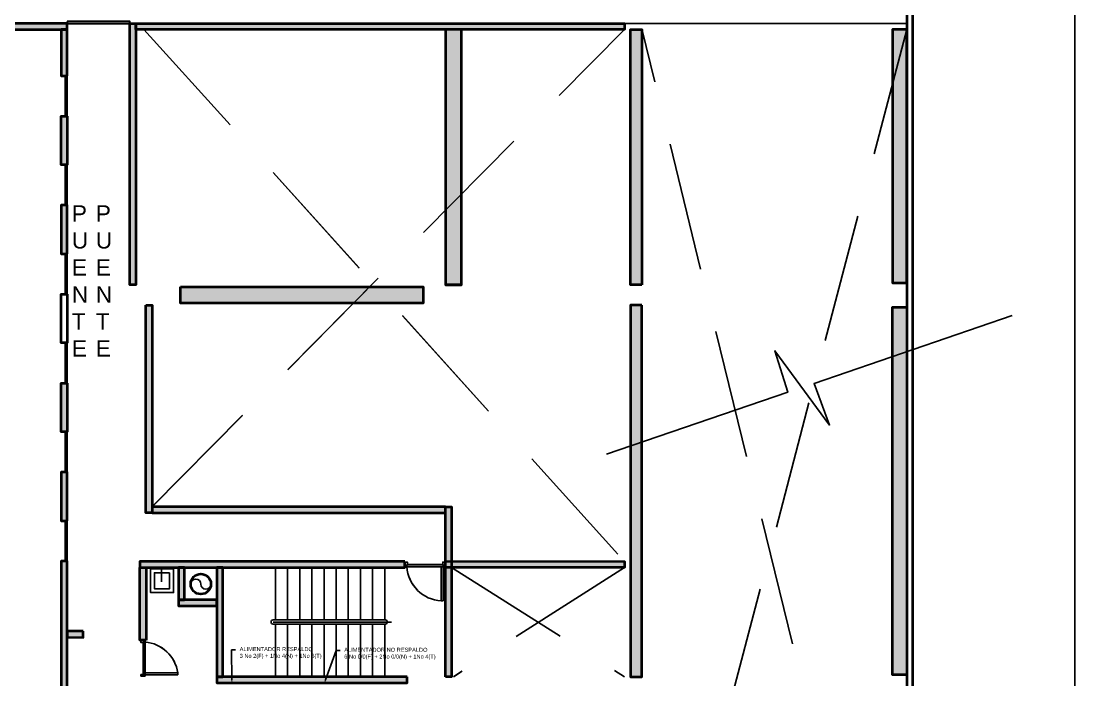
# Model space of a CAD drawing. Header units: millimetres. Extents: x -967 to 876, y -355 to 681.
# Drawn here: x 49.87 to 76.1, y -221.78 to -205.52 of the extents above; entities that cross this region are included whole.
import ezdxf
from ezdxf import colors
from ezdxf.entities.mleader import LeaderData, LeaderLine
from ezdxf.math import Vec2, Vec3

# ---------------------------------------------------------------- set-up
doc = ezdxf.new("R2010")
doc.units = ezdxf.units.MM
for name, pattern in [('CENTER2', [28.575, 19.05, -3.175, 3.175, -3.175]), ('HIDDEN', [9.525, 6.35, -3.175]), ('HIDDEN2', [4.7625, 3.175, -1.5875])]:
    doc.linetypes.add(name, pattern=pattern)
for name, color, linetype in [('1amobla', 253, 'Continuous'), ('A-columnas', 6, 'Continuous'), ('A-HATCH CONCRETO', 8, 'Continuous'), ('AMOBLAMIENTO', 8, 'Continuous'), ('AREA CIRCULACION', 8, 'Continuous'), ('AREA PARQUEO', 8, 'Continuous'), ('DIM', 8, 'Continuous'), ('F-2', 8, 'Continuous'), ('JCA_PROYECCIONES', 1, 'HIDDEN2'), ('LINEA-1', 8, 'Continuous'), ('MUEBLE', 8, 'Continuous')]:
    doc.layers.add(name, color=color, linetype=linetype)
doc.layers.add('DIM-25', color=8, linetype='Continuous', plot=False)
for name, color, linetype, lineweight in [('Estructura', 8, 'Continuous', 40), ('Muro', 9, 'Continuous', 40), ('TEXTOS', 8, 'Continuous', 20), ('Vidrio', 8, 'Continuous', 30)]:
    doc.layers.add(name, color=color, linetype=linetype, lineweight=lineweight)
doc.styles.get("Standard").update_dxf_attribs({"font": 'arial.ttf'})

# ---------------------------------------------------------------- blocks, each defined once
blk = doc.blocks.new('A$Cc39617f2')
at = {"layer": 'A-HATCH CONCRETO', "linetype": 'Continuous', "ltscale": 0.3, "transparency": 33554687}
h = blk.add_hatch(color=256, dxfattribs=at)
h.dxf.hatch_style = 1
h.paths.add_polyline_path([(195.01, 27.269), (192.819, 27.269), (192.819, 27.119), (195.01, 27.119)])
h.paths.add_polyline_path([(196.008, 27.269), (197.207, 27.269), (197.207, 27.119), (196.008, 27.119)])
h.paths.add_polyline_path([(199.87, 27.269), (198.204, 27.269), (198.204, 27.119), (199.87, 27.119)])
h.paths.add_polyline_path([(199.871, 25.979), (199.87, 27.119), (199.721, 27.119), (199.721, 25.979)])
h.paths.add_polyline_path([(199.871, 24.981), (199.87, 23.782), (199.72, 23.782), (199.721, 24.981)])
h.paths.add_polyline_path([(199.871, 21.586), (199.87, 22.785), (199.72, 22.785), (199.721, 21.586)])
h.paths.add_polyline_path([(199.871, 18.388), (199.87, 17.189), (199.72, 17.189), (199.721, 18.388)])
h.paths.add_polyline_path([(199.871, 14.988), (199.87, 16.191), (199.72, 16.191), (199.721, 14.988)])
h = blk.add_hatch(color=256, dxfattribs=at)
h.dxf.hatch_style = 1
h.paths.add_polyline_path([(201.42, 27.269), (201.571, 27.269), (201.571, 20.814), (201.42, 20.814)])
h = blk.add_hatch(color=256, dxfattribs=at)
h.dxf.hatch_style = 1
h.paths.add_polyline_path([(201.571, 27.269), (213.639, 27.269), (213.639, 27.119), (201.571, 27.119)])
h = blk.add_hatch(color=256, dxfattribs=at)
h.dxf.hatch_style = 1
h.paths.add_polyline_path([(202.669, 20.764), (208.666, 20.764), (208.666, 20.364), (202.669, 20.364)])
h.paths.add_polyline_path([(209.215, 27.119), (209.215, 20.828), (209.615, 20.828), (209.615, 27.119)])
h = blk.add_hatch(color=256, dxfattribs=at)
h.dxf.hatch_style = 1
h.paths.add_polyline_path([(220.615, 10.589), (220.264, 10.589), (220.264, 3.113), (220.615, 3.114)])
h.paths.add_polyline_path([(220.615, 11.189), (220.264, 11.188), (220.264, 20.268), (220.615, 20.269)])
h.paths.add_polyline_path([(220.614, 27.119), (220.262, 27.119), (220.261, 20.864), (220.615, 20.864)])
h.paths.add_polyline_path([(214.067, 20.814), (213.79, 20.814), (213.79, 27.119), (214.067, 27.119)])
h.paths.add_polyline_path([(214.067, 20.314), (213.79, 20.314), (213.79, 11.139), (214.067, 11.139)])
h = blk.add_hatch(color=256, dxfattribs=at)
h.dxf.hatch_style = 1
h.paths.add_polyline_path([(201.818, 20.314), (201.969, 20.314), (201.969, 15.188), (201.818, 15.188)])
h = blk.add_hatch(color=256, dxfattribs=at)
h.dxf.hatch_style = 1
h.paths.add_polyline_path([(209.216, 15.338), (201.969, 15.338), (201.969, 15.188), (209.216, 15.188)])
h = blk.add_hatch(color=256, dxfattribs=at)
h.dxf.hatch_style = 1
h.paths.add_polyline_path([(209.216, 11.139), (209.216, 15.338), (209.366, 15.338), (209.366, 11.139)])
h = blk.add_hatch(color=256, dxfattribs=at)
h.dxf.hatch_style = 1
h.paths.add_polyline_path([(199.871, 9.839), (199.871, 13.989), (199.721, 13.989), (199.721, 9.839)])
h = blk.add_hatch(color=256, dxfattribs=at)
h.dxf.hatch_style = 1
h.paths.add_polyline_path([(208.214, 13.988), (201.669, 13.988), (201.669, 13.838), (208.214, 13.838)])
h = blk.add_hatch(color=256, dxfattribs=at)
h.dxf.hatch_style = 1
h.paths.add_polyline_path([(209.216, 13.989), (213.639, 13.988), (213.639, 13.838), (209.216, 13.839)])
h = blk.add_hatch(color=256, dxfattribs=at)
h.dxf.hatch_style = 1
h.paths.add_polyline_path([(201.819, 12.042), (201.669, 12.042), (201.669, 13.838), (201.819, 13.838)])
h = blk.add_hatch(color=256, dxfattribs=at)
h.dxf.hatch_style = 1
h.paths.add_polyline_path([(202.619, 13.838), (202.619, 13.038), (202.769, 13.038), (202.769, 13.838)])
h = blk.add_hatch(color=256, dxfattribs=at)
h.dxf.hatch_style = 1
h.paths.add_polyline_path([(203.569, 13.838), (203.569, 11.139), (203.719, 11.139), (203.719, 13.838)])
h = blk.add_hatch(color=256, dxfattribs=at)
h.dxf.hatch_style = 1
h.paths.add_polyline_path([(202.619, 12.888), (203.569, 12.889), (203.569, 13.039), (202.619, 13.038)])
h = blk.add_hatch(color=256, dxfattribs=at)
h.dxf.hatch_style = 1
h.paths.add_polyline_path([(200.265, 12.261), (199.871, 12.262), (199.871, 12.112), (200.265, 12.111)])
h = blk.add_hatch(color=256, dxfattribs=at)
h.dxf.hatch_style = 1
h.paths.add_polyline_path([(208.271, 11.139), (203.569, 11.139), (203.569, 10.989), (208.271, 10.989)])
at = {"linetype": 'HIDDEN', "ltscale": 0.3}
for p, q in [((199.87, 27.119), (176.383, 27.119)), ((209.341, 27.119), (201.42, 27.119)), ((199.846, 25.979), (199.846, 24.979)), ((199.846, 23.782), (199.846, 22.782)), ((199.846, 21.586), (199.846, 20.586)), ((199.846, 19.385), (199.846, 18.386)), ((199.846, 17.189), (199.846, 16.189)), ((199.846, 14.988), (199.846, 13.989))]:
    blk.add_line(p, q, dxfattribs=at)
blk.add_line((213.639, 27.269), (220.614, 27.269))
blk.add_lwpolyline([(178.09, 53.851), (179.094, 53.851), (179.094, 53.684), (210.178, 53.684), (210.178, 56.814), (220.632, 56.814), (220.632, 38.739), (220.614, 38.739), (220.614, 27.269), (201.42, 27.269)], dxfattribs=at)
at = {"layer": '1amobla', "color": 7, "linetype": 'Continuous', "ltscale": 0.3, "true_color": 0xffffff}
blk.add_line((201.669, 12.042), (201.669, 13.988), dxfattribs=at)
blk.add_lwpolyline([(171.723, 60.865), (224.765, 60.865), (224.765, -1.386), (171.723, -1.386)], close=True, dxfattribs=at)
blk.add_lwpolyline([(171.723, 60.865), (224.765, 60.865), (224.765, -1.386), (171.723, -1.386)], close=True, dxfattribs=at)
at = {"layer": 'AMOBLAMIENTO'}
blk.add_line((202.204, 13.779), (202.204, 13.483), dxfattribs=at)
for points in [[(202.499, 13.805), (202.499, 13.215), (201.931, 13.215), (201.931, 13.805)], [(202.401, 13.707), (202.401, 13.313), (202.029, 13.313), (202.029, 13.707)]]:
    blk.add_lwpolyline(points, close=True, dxfattribs=at)
blk.add_lwpolyline([(202.924, 13.427, -1), (203.174, 13.427, 1), (203.424, 13.427)], format="xyb", dxfattribs=at)
blk.add_circle((203.174, 13.427), 0.25, dxfattribs=at)
at = {"layer": 'AREA CIRCULACION'}
blk.add_line((209.415, 27.119), (213.64, 27.119), dxfattribs=at)
for points in [[(199.871, 25.979), (199.871, 24.979), (199.821, 24.979), (199.821, 25.979)], [(199.871, 23.782), (199.871, 22.782), (199.821, 22.782), (199.821, 23.782)], [(199.871, 21.586), (199.871, 20.586), (199.821, 20.586), (199.821, 21.586)], [(199.871, 19.385), (199.871, 18.385), (199.821, 18.385), (199.821, 19.385)], [(199.871, 17.189), (199.871, 16.189), (199.821, 16.189), (199.821, 17.189)], [(199.871, 14.988), (199.871, 13.988), (199.821, 13.988), (199.821, 14.988)]]:
    blk.add_lwpolyline(points, close=True, dxfattribs=at)
at = {"layer": 'DIM', "ltscale": 0.03}
for p, q in [((205.017, 13.838), (205.017, 12.54)), ((205.017, 13.838), (205.017, 12.54)), ((205.318, 13.838), (205.318, 12.54)), ((205.318, 13.838), (205.318, 12.54)), ((205.618, 13.838), (205.618, 12.54)), ((205.618, 13.838), (205.618, 12.54)), ((205.918, 13.838), (205.918, 12.54)), ((205.918, 13.838), (205.918, 12.54)), ((206.218, 13.838), (206.218, 12.54)), ((206.218, 13.838), (206.218, 12.54)), ((206.518, 13.838), (206.518, 12.54)), ((206.518, 13.838), (206.518, 12.54)), ((206.818, 13.838), (206.818, 12.54)), ((206.818, 13.838), (206.818, 12.54)), ((207.118, 13.838), (207.118, 12.54)), ((207.118, 13.838), (207.118, 12.54)), ((207.418, 13.838), (207.418, 12.54)), ((207.418, 13.838), (207.418, 12.54)), ((207.718, 13.838), (207.718, 12.54)), ((207.719, 13.838), (207.719, 12.54)), ((207.734, 12.54), (204.958, 12.54)), ((207.734, 12.49), (204.958, 12.49)), ((207.734, 12.44), (204.958, 12.44)), ((205.017, 12.44), (205.017, 11.139)), ((205.017, 12.44), (205.017, 11.139)), ((205.318, 12.44), (205.318, 11.139)), ((205.318, 12.44), (205.318, 11.139)), ((205.618, 12.44), (205.618, 11.139)), ((205.618, 12.44), (205.618, 11.139)), ((205.918, 12.44), (205.918, 11.139)), ((205.918, 12.44), (205.918, 11.139)), ((206.218, 12.44), (206.218, 11.139)), ((206.218, 12.44), (206.218, 11.139)), ((206.518, 12.44), (206.518, 11.139)), ((206.518, 12.44), (206.518, 11.139)), ((206.818, 12.44), (206.818, 11.139)), ((206.818, 12.44), (206.818, 11.139)), ((207.118, 12.44), (207.118, 11.139)), ((207.118, 12.44), (207.118, 11.139)), ((207.418, 12.44), (207.418, 11.139)), ((207.418, 12.44), (207.418, 11.139)), ((207.718, 12.44), (207.718, 11.139)), ((207.719, 12.44), (207.719, 11.139))]:
    blk.add_line(p, q, dxfattribs=at)
for centre, start, end in [((204.958, 12.49), 90, 270), ((207.734, 12.49), 270, 90)]:
    blk.add_arc(centre, 0.05, start, end, dxfattribs=at)
at = {"layer": 'Estructura'}
for points in [[(209.215, 27.119), (209.215, 20.828), (209.615, 20.828), (209.615, 27.119)], [(202.669, 20.764), (208.666, 20.764), (208.666, 20.364), (202.669, 20.364)]]:
    blk.add_lwpolyline(points, close=True, dxfattribs=at)
at = {"layer": 'F-2'}
for points in [[(208.214, 13.869), (208.226, 13.869), (208.226, 13.956), (208.214, 13.956)], [(208.277, 13.907), (208.277, 13.969), (208.226, 13.969), (208.226, 13.856), (208.264, 13.856), (208.264, 13.907), (208.277, 13.907)], [(209.153, 13.907), (209.153, 13.969), (209.203, 13.969), (209.203, 13.856), (209.165, 13.856), (209.165, 13.907), (209.153, 13.907)], [(209.216, 13.869), (209.203, 13.869), (209.203, 13.956), (209.216, 13.956)], [(201.749, 11.984), (201.693, 11.984), (201.693, 12.03), (201.795, 12.03), (201.795, 11.995), (201.749, 11.995), (201.749, 11.984)], [(201.749, 11.984), (201.693, 11.984), (201.693, 12.03), (201.795, 12.03), (201.795, 11.995), (201.749, 11.995), (201.749, 11.984)], [(201.783, 12.041), (201.783, 12.03), (201.705, 12.03), (201.705, 12.041)], [(201.783, 12.041), (201.783, 12.03), (201.705, 12.03), (201.705, 12.041)]]:
    blk.add_lwpolyline(points, dxfattribs=at)
at = {"layer": 'JCA_PROYECCIONES'}
for p, q in [((201.766, 27.119), (213.639, 13.988)), ((201.969, 15.338), (213.639, 27.119)), ((220.065, 2.704), (214.067, 27.135)), ((220.614, 27.119), (214.215, 2.704)), ((209.366, 13.839), (213.64, 11.139)), ((213.639, 13.838), (209.416, 11.139))]:
    blk.add_line(p, q, dxfattribs=at)
at = {"layer": 'MUEBLE', "linetype": 'HIDDEN'}
for points in [[(209.165, 13.907), (209.165, 13.856), (208.264, 13.856), (208.264, 13.907)], [(209.115, 13.856), (209.165, 13.856), (209.165, 13.012), (209.115, 13.012)], [(201.749, 11.187), (201.795, 11.187), (201.795, 11.995), (201.749, 11.995)], [(201.749, 11.187), (201.795, 11.187), (201.795, 11.995), (201.749, 11.995)], [(201.795, 11.232), (201.795, 11.187), (202.603, 11.187), (202.603, 11.232)], [(201.795, 11.232), (201.795, 11.187), (202.603, 11.187), (202.603, 11.232)]]:
    blk.add_lwpolyline(points, close=True, dxfattribs=at)
for points in [[(201.749, 11.198), (201.693, 11.198), (201.693, 11.152), (201.795, 11.152), (201.795, 11.187), (201.749, 11.187), (201.749, 11.198)], [(201.749, 11.198), (201.693, 11.198), (201.693, 11.152), (201.795, 11.152), (201.795, 11.187), (201.749, 11.187), (201.749, 11.198)], [(201.783, 11.141), (201.783, 11.152), (201.705, 11.152), (201.705, 11.141)], [(201.783, 11.141), (201.783, 11.152), (201.705, 11.152), (201.705, 11.141)]]:
    blk.add_lwpolyline(points, dxfattribs=at)
for centre, radius, start, end in [((209.162, 13.91), 0.899, 183.4312, 266.9827), ((201.724, 11.11), 0.888, 7.8945, 85.4314), ((201.724, 11.11), 0.888, 7.8945, 85.4314)]:
    blk.add_arc(centre, radius, start, end, dxfattribs=at)
at = {"layer": 'Muro'}
blk.add_line((202.619, 13.038), (202.619, 12.888), dxfattribs=at)
for points in [[(220.764, 46.364), (220.614, 46.364), (220.614, 3.114), (220.764, 3.114)], [(199.87, 27.269), (198.204, 27.269), (198.204, 27.119), (199.87, 27.119)], [(199.871, 25.979), (199.87, 27.119), (199.721, 27.119), (199.721, 25.979)], [(201.42, 27.269), (201.571, 27.269), (201.571, 20.814), (201.42, 20.814)], [(201.571, 27.269), (213.639, 27.269), (213.639, 27.119), (201.571, 27.119)], [(214.067, 20.814), (213.79, 20.814), (213.79, 27.119), (214.067, 27.119)], [(220.614, 27.119), (220.262, 27.119), (220.261, 20.864), (220.615, 20.864)], [(199.871, 24.981), (199.87, 23.782), (199.72, 23.782), (199.721, 24.981)], [(199.871, 21.586), (199.87, 22.785), (199.72, 22.785), (199.721, 21.586)], [(199.871, 20.584), (199.87, 19.385), (199.72, 19.385), (199.721, 20.584)], [(201.818, 20.314), (201.969, 20.314), (201.969, 15.188), (201.818, 15.188)], [(214.067, 20.314), (213.79, 20.314), (213.79, 11.139), (214.067, 11.139)], [(220.615, 11.189), (220.264, 11.188), (220.264, 20.268), (220.615, 20.269)], [(199.871, 18.388), (199.87, 17.189), (199.72, 17.189), (199.721, 18.388)], [(199.871, 14.988), (199.87, 16.191), (199.72, 16.191), (199.721, 14.988)], [(209.216, 15.338), (201.969, 15.338), (201.969, 15.188), (209.216, 15.188)], [(209.216, 11.139), (209.216, 15.338), (209.366, 15.338), (209.366, 11.139)], [(199.871, 9.839), (199.871, 13.989), (199.721, 13.989), (199.721, 9.839)], [(208.214, 13.988), (201.669, 13.988), (201.669, 13.838), (208.214, 13.838)], [(209.216, 13.989), (213.639, 13.988), (213.639, 13.838), (209.216, 13.839)], [(201.819, 12.042), (201.669, 12.042), (201.669, 13.838), (201.819, 13.838)], [(202.619, 13.838), (202.619, 13.038), (202.769, 13.038), (202.769, 13.838)], [(203.569, 13.838), (203.569, 11.139), (203.719, 11.139), (203.719, 13.838)], [(203.569, 13.039), (202.619, 13.038), (202.619, 12.888), (203.569, 12.889)], [(202.619, 12.888), (203.569, 12.889), (203.569, 13.039), (202.619, 13.038)], [(200.265, 12.261), (199.871, 12.262), (199.871, 12.112), (200.265, 12.111)], [(208.271, 11.139), (203.569, 11.139), (203.569, 10.989), (208.271, 10.989)]]:
    blk.add_lwpolyline(points, close=True, dxfattribs=at)
for points in [[(203.569, 13.039), (202.619, 13.038)], [(203.569, 13.039), (202.619, 13.038)], [(202.619, 12.888), (203.569, 12.889), (203.569, 13.039)]]:
    blk.add_lwpolyline(points, dxfattribs=at)
at = {"layer": 'Vidrio'}
blk.add_lwpolyline([(199.87, 27.319), (199.87, 27.269), (201.42, 27.269), (201.42, 27.319)], close=True, dxfattribs=at)
at = {"layer": 'TEXTOS', "color": 8, "insert": (199.987, 22.78), "char_height": 0.4, "attachment_point": 1}
blk.add_mtext_dynamic_manual_height_columns('P\\PU\\PE\\PN\\PT\\PE', width=1.13322, gutter_width=12.5, heights=[0], dxfattribs=at)

msp = doc.modelspace()

# ---------------------------------------------------------------- linework, layer by layer
msp.add_line((64.775, -205.574), (71.749, -205.574))
at = {"linetype": 'HIDDEN', "ltscale": 0.3}
for p, q in [((51.006, -205.723), (27.519, -205.723)), ((60.477, -205.723), (52.556, -205.723)), ((50.982, -206.864), (50.982, -207.864)), ((50.982, -209.06), (50.982, -210.06)), ((50.982, -211.257), (50.982, -212.257)), ((50.982, -213.457), (50.982, -214.457)), ((50.982, -215.654), (50.982, -216.654)), ((50.982, -217.854), (50.982, -218.854))]:
    msp.add_line(p, q, dxfattribs=at)
msp.add_lwpolyline([(29.226, -178.992), (30.23, -178.992), (30.23, -179.159), (61.314, -179.159), (61.314, -176.029), (71.768, -176.029), (71.768, -194.104), (71.749, -194.104), (71.749, -205.574), (52.556, -205.574)], dxfattribs=at)
at = {"layer": '1amobla', "color": 7, "linetype": 'Continuous', "ltscale": 0.3, "true_color": 0xffffff}
msp.add_line((52.804, -220.801), (52.804, -218.854), dxfattribs=at)
at = {"layer": '1amobla', "color": 7, "linetype": 'CENTER2', "ltscale": 0.3, "true_color": 0xffffff}
for p, q in [((56.153, -219.004), (56.153, -220.303)), ((56.153, -219.004), (56.153, -220.303)), ((56.453, -219.004), (56.453, -220.303)), ((56.453, -219.004), (56.453, -220.303)), ((56.753, -219.004), (56.753, -220.303)), ((56.753, -219.004), (56.753, -220.303)), ((57.053, -219.004), (57.053, -220.303)), ((57.053, -219.004), (57.053, -220.303)), ((57.353, -219.004), (57.353, -220.303)), ((57.353, -219.004), (57.353, -220.303)), ((57.653, -219.004), (57.653, -220.303)), ((57.653, -219.004), (57.653, -220.303)), ((57.953, -219.004), (57.953, -220.303)), ((57.953, -219.004), (57.953, -220.303)), ((58.253, -219.004), (58.253, -220.303)), ((58.253, -219.004), (58.253, -220.303)), ((58.553, -219.004), (58.553, -220.303)), ((58.553, -219.004), (58.553, -220.303)), ((58.853, -219.004), (58.853, -220.303)), ((58.854, -219.004), (58.854, -220.303)), ((56.153, -220.403), (56.153, -221.704)), ((56.153, -220.403), (56.153, -221.704)), ((56.453, -220.403), (56.453, -221.704)), ((56.453, -220.403), (56.453, -221.704)), ((56.753, -220.403), (56.753, -221.704)), ((56.753, -220.403), (56.753, -221.704)), ((57.053, -220.403), (57.053, -221.704)), ((57.053, -220.403), (57.053, -221.704)), ((57.353, -220.403), (57.353, -221.704)), ((57.353, -220.403), (57.353, -221.704)), ((57.653, -220.403), (57.653, -221.704)), ((57.653, -220.403), (57.653, -221.704)), ((57.953, -220.403), (57.953, -221.704)), ((57.953, -220.403), (57.953, -221.704)), ((58.253, -220.403), (58.253, -221.704)), ((58.253, -220.403), (58.253, -221.704)), ((58.553, -220.403), (58.553, -221.704)), ((58.553, -220.403), (58.553, -221.704)), ((58.853, -220.403), (58.853, -221.704)), ((58.854, -220.403), (58.854, -221.704))]:
    msp.add_line(p, q, dxfattribs=at)
at = {"layer": 'A-columnas'}
msp.add_lwpolyline([(75.9, -171.978), (75.9, -234.429), (76.1, -234.429)], dxfattribs=at)
at = {"layer": 'AMOBLAMIENTO'}
msp.add_line((53.34, -219.064), (53.34, -219.36), dxfattribs=at)
at = {"layer": 'AMOBLAMIENTO', "color": 1, "linetype": 'Continuous', "ltscale": 0.3}
msp.add_line((58.87, -220.353), (59.018, -220.353), dxfattribs=at)
at = {"layer": 'AMOBLAMIENTO'}
for points in [[(53.634, -219.038), (53.634, -219.627), (53.067, -219.627), (53.067, -219.038)], [(53.537, -219.136), (53.537, -219.53), (53.164, -219.53), (53.164, -219.136)]]:
    msp.add_lwpolyline(points, close=True, dxfattribs=at)
at = {"layer": 'AREA CIRCULACION'}
msp.add_line((60.551, -205.723), (64.775, -205.723), dxfattribs=at)
for points in [[(51.006, -206.864), (51.006, -207.864), (50.957, -207.864), (50.957, -206.864)], [(51.006, -209.06), (51.006, -210.06), (50.957, -210.06), (50.957, -209.06)], [(51.006, -211.257), (51.006, -212.257), (50.957, -212.257), (50.957, -211.257)], [(51.006, -213.457), (51.006, -214.457), (50.957, -214.457), (50.957, -213.457)], [(51.006, -215.654), (51.006, -216.654), (50.957, -216.654), (50.957, -215.654)], [(51.006, -217.854), (51.006, -218.854), (50.957, -218.854), (50.957, -217.854)]]:
    msp.add_lwpolyline(points, close=True, dxfattribs=at)
at = {"layer": 'AREA PARQUEO', "color": 2}
for p, q in [((58.87, -220.303), (56.094, -220.303)), ((58.87, -220.353), (56.094, -220.353)), ((58.87, -220.403), (56.094, -220.403))]:
    msp.add_line(p, q, dxfattribs=at)
for points in [[(65.203, -212.029), (64.925, -212.029), (64.925, -205.723), (65.203, -205.723)], [(71.749, -205.723), (71.398, -205.723), (71.396, -211.979), (71.75, -211.979)], [(65.203, -212.529), (64.925, -212.529), (64.925, -221.704), (65.203, -221.704)], [(71.75, -221.654), (71.4, -221.655), (71.4, -212.575), (71.75, -212.574)]]:
    msp.add_lwpolyline(points, close=True, dxfattribs=at)
for centre, start, end in [((56.094, -220.353), 90, 270), ((58.87, -220.353), 270, 90)]:
    msp.add_arc(centre, 0.05, start, end, dxfattribs=at)
at = {"layer": 'DIM-25'}
msp.add_arc((60.298, -218.932), 0.899, 183.4312, 266.9827, dxfattribs=at)
at = {"layer": 'Estructura', "color": 2}
for points in [[(60.351, -205.723), (60.351, -212.029), (60.751, -212.029), (60.751, -205.723)], [(53.804, -212.079), (59.802, -212.079), (59.802, -212.479), (53.804, -212.479)]]:
    msp.add_lwpolyline(points, close=True, dxfattribs=at)
at = {"layer": 'F-2'}
for points in [[(59.349, -218.974), (59.362, -218.974), (59.362, -218.886), (59.349, -218.886)], [(59.4, -218.935), (59.413, -218.935), (59.413, -218.874), (59.362, -218.874), (59.362, -218.986), (59.4, -218.986)], [(60.301, -218.935), (60.288, -218.935), (60.288, -218.874), (60.339, -218.874), (60.339, -218.986), (60.301, -218.986)], [(60.352, -218.974), (60.339, -218.974), (60.339, -218.886), (60.352, -218.886)]]:
    msp.add_lwpolyline(points, dxfattribs=at)
msp.add_lwpolyline([(60.301, -218.935), (60.301, -218.986), (59.4, -218.986), (59.4, -218.935)], close=True, dxfattribs=at)
at = {"layer": 'JCA_PROYECCIONES'}
for p, q in [((52.901, -205.723), (64.775, -218.854)), ((53.104, -217.504), (64.775, -205.723)), ((71.2, -230.139), (65.203, -205.708)), ((60.502, -219.004), (64.775, -221.704)), ((64.775, -219.004), (60.552, -221.704))]:
    msp.add_line(p, q, dxfattribs=at)
at = {"layer": 'LINEA-1'}
msp.add_lwpolyline([(64.336, -216.21), (68.811, -214.68), (68.493, -213.655), (69.846, -215.491), (69.46, -214.459), (74.357, -212.785)], dxfattribs=at)
at = {"layer": 'MUEBLE', "color": 1, "linetype": 'HIDDEN'}
for points in [[(60.25, -218.986), (60.301, -218.986), (60.301, -219.83), (60.25, -219.83)], [(52.885, -221.656), (52.93, -221.656), (52.93, -220.847), (52.885, -220.847)], [(52.93, -221.61), (52.93, -221.656), (53.739, -221.656), (53.739, -221.61)]]:
    msp.add_lwpolyline(points, close=True, dxfattribs=at)
for points in [[(52.885, -220.847), (52.885, -220.859), (52.829, -220.859), (52.829, -220.813), (52.93, -220.813), (52.93, -220.847)], [(52.919, -220.802), (52.919, -220.813), (52.84, -220.813), (52.84, -220.802)], [(52.885, -221.656), (52.885, -221.645), (52.829, -221.645), (52.829, -221.69), (52.93, -221.69), (52.93, -221.656)], [(52.919, -221.702), (52.919, -221.69), (52.84, -221.69), (52.84, -221.702)]]:
    msp.add_lwpolyline(points, dxfattribs=at)
msp.add_arc((52.859, -221.732), 0.888, 7.8945, 85.4314, dxfattribs=at)
at = {"layer": 'Muro', "color": 1, "ltscale": 0.1}
msp.add_circle((54.309, -219.415), 0.25, dxfattribs=at)

# ---------------------------------------------------------------- texts
at = {"layer": 'TEXTOS', "color": 7, "insert": (51.715, -210.063), "char_height": 0.4, "attachment_point": 1}
msp.add_mtext_dynamic_manual_height_columns('P\\PU\\PE\\PN\\PT\\PE', width=1.13322, gutter_width=12.5, heights=[0], dxfattribs=at)

# ---------------------------------------------------------------- next in the draw order: leaders
at = {"color": 7, "lineweight": 0}
ml = msp.add_multileader_mtext('Standard', dxfattribs=at)
ml.set_content('\\A1;ALIMENTADOR RESPALDO\\P3 No 2(F) + 1No 4(N) + 1No 6(T)', color=7)
ml.set_leader_properties()
ml.build(insert=Vec2(0, 0))
ml.multileader.update_dxf_attribs({"dogleg_length": 0.1, "arrow_head_size": 0.1})
ctx = ml.context
ctx.base_point, ctx.char_height, ctx.arrow_head_size, ctx.landing_gap_size, ctx.plane_origin = Vec3(55.169, -221.036), 0.1, 0.1, 0.1, Vec3(59.8, -216.059)
notes = []
notes.append((ctx, [(0, (1, 1, 0), (55.069, -221.036), (1, 0), 0.1, [(0, [(55.077, -221.877)], 0, [])])]))
ctx.mtext.insert, ctx.mtext.width, ctx.mtext.flow_direction = Vec3(55.269, -220.972), 2.14923, 5
ctx.mtext.has_bg_fill, ctx.mtext.bg_color, ctx.mtext.bg_scale_factor, ctx.mtext.bg_transparency, ctx.mtext.use_window_bg_color = 1, -1027028792, 1.5, 0, 1
for ctx, leaders in notes:
    for number, flags, end, landing, length, lines in leaders:
        leader = LeaderData()
        leader.index, (leader.has_last_leader_line, leader.has_dogleg_vector, leader.attachment_direction) = number, flags
        leader.last_leader_point, leader.dogleg_vector, leader.dogleg_length = Vec3(end), Vec3(landing), length
        for number, points, colour, breaks in lines:
            line = LeaderLine()
            line.index, line.vertices, line.color, line.breaks = number, Vec3.list(points), colors.encode_raw_color(colour), breaks
            leader.lines.append(line)
        ctx.leaders.append(leader)

# ---------------------------------------------------------------- next in the draw order: leaders
ml = msp.add_multileader_mtext('Standard', dxfattribs=at)
ml.set_content('\\A1;ALIMENTADOR NO RESPALDO\\P6 No 0/0(F) + 2No 0/0(N) + 1No 4(T)', color=7)
ml.set_leader_properties()
ml.build(insert=Vec2(0, 0))
ml.multileader.update_dxf_attribs({"dogleg_length": 0.1, "arrow_head_size": 0.1})
ctx = ml.context
ctx.base_point, ctx.char_height, ctx.arrow_head_size, ctx.landing_gap_size, ctx.plane_origin = Vec3(57.753, -221.054), 0.1, 0.1, 0.1, Vec3(62.08, -216.059)
notes = []
notes.append((ctx, [(0, (1, 1, 0), (57.653, -221.054), (1, 0), 0.1, [(0, [(57.357, -221.877)], 0, [])])]))
ctx.mtext.insert, ctx.mtext.width, ctx.mtext.flow_direction = Vec3(57.853, -220.989), 2.43613, 5
ctx.mtext.has_bg_fill, ctx.mtext.bg_color, ctx.mtext.bg_scale_factor, ctx.mtext.bg_transparency, ctx.mtext.use_window_bg_color = 1, -1027028792, 1.5, 0, 1
for ctx, leaders in notes:
    for number, flags, end, landing, length, lines in leaders:
        leader = LeaderData()
        leader.index, (leader.has_last_leader_line, leader.has_dogleg_vector, leader.attachment_direction) = number, flags
        leader.last_leader_point, leader.dogleg_vector, leader.dogleg_length = Vec3(end), Vec3(landing), length
        for number, points, colour, breaks in lines:
            line = LeaderLine()
            line.index, line.vertices, line.color, line.breaks = number, Vec3.list(points), colors.encode_raw_color(colour), breaks
            leader.lines.append(line)
        ctx.leaders.append(leader)

# ---------------------------------------------------------------- next in the draw order: block references
msp.add_blockref('A$Cc39617f2', (-148.864, -232.843))

doc.saveas('drawing.dxf')
